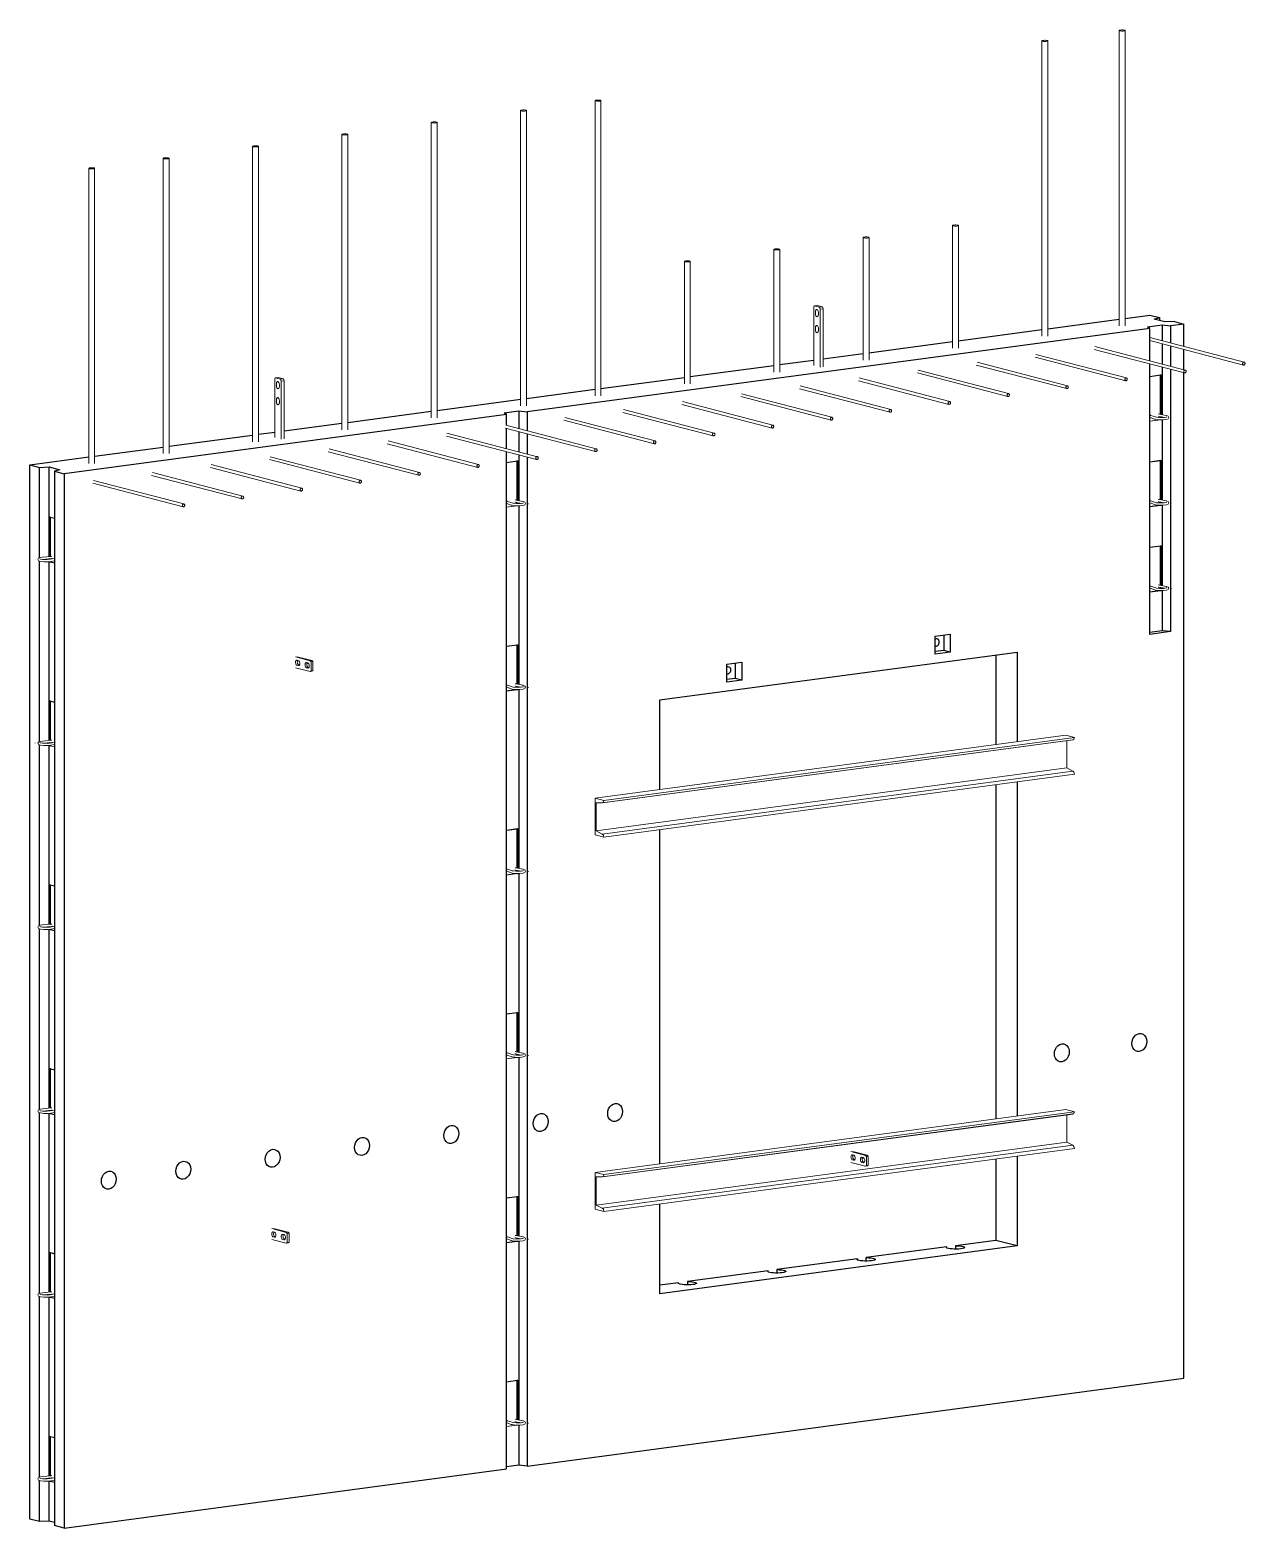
# Model space of a CAD drawing. Header units: millimetres. Extents: x 28381 to 58965, y 1600 to 31954.
# Drawn here: x 32562 to 35878, y 15080 to 19170 of the extents above; entities that cross this region are included whole.
import ezdxf

# ---------------------------------------------------------------- set-up
doc = ezdxf.new("R2010")
doc.units = ezdxf.units.MM
for name, color, linetype, lineweight in [('A-GENM', 13, 'Continuous', 18), ('A-WALL', 113, 'Continuous', 25), ('S-BEAM', 12, 'Continuous', 18), ('S-RBAR', 171, 'Continuous', 18)]:
    doc.layers.add(name, color=color, linetype=linetype, lineweight=lineweight)

# ---------------------------------------------------------------- blocks, each defined once
blk = doc.blocks.new('Rebar Bar - Part 2995452654-431004-3D Ortho')
at = {"layer": 'S-RBAR'}
for p, q in [((39599.8, 19168.3), (39599.8, 18362)), ((39615.8, 18362), (39615.8, 19168.3))]:
    blk.add_line(p, q, dxfattribs=at)
for points in [[(39603.1, 19169.5, 0), (39601.6, 19169.3, 0), (39600.5, 19168.9, 0), (39599.9, 19168.6, 0), (39599.8, 19168.2, 0), (39600.3, 19167.8, 0), (39601.3, 19167.5, 0), (39602.7, 19167.2, 0), (39604.5, 19167, 0), (39606.5, 19166.9, 0), (39608.6, 19166.8, 0), (39610.6, 19166.9, 0), (39612.4, 19167.1, 0)], [(39612.4, 19167.1, 0), (39614, 19167.4, 0), (39615.1, 19167.7, 0), (39615.7, 19168.1, 0), (39615.7, 19168.5, 0), (39615.3, 19168.9, 0), (39614.3, 19169.2, 0), (39612.9, 19169.5, 0), (39611.1, 19169.7, 0), (39609.1, 19169.8, 0), (39607, 19169.8, 0), (39605, 19169.7, 0), (39603.1, 19169.5, 0)]]:
    blk.add_polyline3d(points, dxfattribs=at)
blk = doc.blocks.new('Rebar Bar - Part 3977270317-431004-3D Ortho')
at = {"layer": 'S-RBAR'}
for p, q in [((36990.6, 18819.3), (36990.6, 18013)), ((37006.6, 18013), (37006.6, 18819.3))]:
    blk.add_line(p, q, dxfattribs=at)
for points in [[(36993.9, 18820.5, 0), (36992.4, 18820.3, 0), (36991.3, 18819.9, 0), (36990.7, 18819.6, 0), (36990.6, 18819.2, 0), (36991.1, 18818.8, 0), (36992.1, 18818.5, 0), (36993.5, 18818.2, 0), (36995.3, 18818, 0), (36997.3, 18817.9, 0), (36999.4, 18817.8, 0), (37001.4, 18817.9, 0), (37003.3, 18818.1, 0)], [(37003.3, 18818.1, 0), (37004.8, 18818.4, 0), (37005.9, 18818.7, 0), (37006.5, 18819.1, 0), (37006.6, 18819.5, 0), (37006.1, 18819.9, 0), (37005.1, 18820.2, 0), (37003.7, 18820.5, 0), (37001.9, 18820.7, 0), (36999.9, 18820.8, 0), (36997.8, 18820.8, 0), (36995.8, 18820.7, 0), (36993.9, 18820.5, 0)]]:
    blk.add_polyline3d(points, dxfattribs=at)
blk = doc.blocks.new('Rebar Bar - Part 3767426986-431004-3D Ortho')
at = {"layer": 'S-RBAR'}
for p, q in [((39940.7, 18262.8), (39682.8, 18329.9)), ((39682.8, 18321.7), (39938.7, 18255))]:
    blk.add_line(p, q, dxfattribs=at)
for points in [[(39942.9, 18259.4, 0), (39942.8, 18260.4, 0), (39942.5, 18261.3, 0), (39942, 18262, 0), (39941.3, 18262.5, 0), (39940.5, 18262.8, 0), (39939.7, 18262.8, 0), (39938.8, 18262.6, 0), (39938.1, 18262.1, 0), (39937.4, 18261.4, 0), (39936.9, 18260.5, 0), (39936.5, 18259.5, 0), (39936.4, 18258.5, 0)], [(39936.4, 18258.5, 0), (39936.5, 18257.5, 0), (39936.9, 18256.6, 0), (39937.4, 18255.8, 0), (39938.1, 18255.3, 0), (39938.8, 18255, 0), (39939.7, 18255, 0), (39940.5, 18255.2, 0), (39941.3, 18255.7, 0), (39942, 18256.4, 0), (39942.5, 18257.3, 0), (39942.8, 18258.3, 0), (39942.9, 18259.4, 0)]]:
    blk.add_polyline3d(points, dxfattribs=at)
blk = doc.blocks.new('Rebar Bar - Part 3767426986-V1-3D Ortho')
at = {"layer": 'S-RBAR'}
for p, q in [((39531, 18297.8), (39777.9, 18233.5)), ((39779.9, 18241.3), (39533.1, 18305.6))]:
    blk.add_line(p, q, dxfattribs=at)
for points in [[(39782.2, 18237.8, 0), (39782.1, 18238.9, 0), (39781.7, 18239.8, 0), (39781.2, 18240.5, 0), (39780.5, 18241, 0), (39779.8, 18241.3, 0), (39778.9, 18241.3, 0), (39778.1, 18241.1, 0), (39777.3, 18240.6, 0), (39776.6, 18239.9, 0), (39776.1, 18239, 0), (39775.8, 18238, 0), (39775.7, 18237, 0)], [(39775.7, 18237, 0), (39775.8, 18236, 0), (39776.1, 18235.1, 0), (39776.6, 18234.3, 0), (39777.3, 18233.8, 0), (39778.1, 18233.5, 0), (39778.9, 18233.5, 0), (39779.8, 18233.7, 0), (39780.5, 18234.2, 0), (39781.2, 18234.9, 0), (39781.7, 18235.8, 0), (39782.1, 18236.8, 0), (39782.2, 18237.8, 0)]]:
    blk.add_polyline3d(points, dxfattribs=at)
blk = doc.blocks.new('Rebar Bar - Part 3767426986-V2-3D Ortho')
at = {"layer": 'S-RBAR'}
for p, q in [((37763.2, 18061.2), (38009.6, 17997)), ((38011.6, 18004.7), (37764.7, 18069))]:
    blk.add_line(p, q, dxfattribs=at)
for points in [[(38013.8, 18001.3, 0), (38013.7, 18002.3, 0), (38013.4, 18003.2, 0), (38012.9, 18004, 0), (38012.2, 18004.5, 0), (38011.4, 18004.8, 0), (38010.6, 18004.8, 0), (38009.7, 18004.6, 0), (38008.9, 18004.1, 0), (38008.3, 18003.3, 0), (38007.8, 18002.5, 0), (38007.4, 18001.5, 0), (38007.3, 18000.4, 0)], [(38007.3, 18000.4, 0), (38007.4, 17999.4, 0), (38007.8, 17998.5, 0), (38008.3, 17997.8, 0), (38008.9, 17997.3, 0), (38009.7, 17997, 0), (38010.6, 17996.9, 0), (38011.4, 17997.2, 0), (38012.2, 17997.7, 0), (38012.9, 17998.4, 0), (38013.4, 17999.3, 0), (38013.7, 18000.3, 0), (38013.8, 18001.3, 0)]]:
    blk.add_polyline3d(points, dxfattribs=at)
blk = doc.blocks.new('Rebar Bar - Part 1062869401-431004-3D Ortho')
at = {"layer": 'S-RBAR'}
for p, q in [((38413.1, 18538), (38413.1, 18203.2)), ((38429.1, 18203.2), (38429.1, 18538))]:
    blk.add_line(p, q, dxfattribs=at)
for points in [[(38416.4, 18539.2, 0), (38414.9, 18539, 0), (38413.8, 18538.6, 0), (38413.2, 18538.3, 0), (38413.1, 18537.9, 0), (38413.6, 18537.5, 0), (38414.6, 18537.2, 0), (38416, 18536.9, 0), (38417.8, 18536.7, 0), (38419.8, 18536.6, 0), (38421.8, 18536.5, 0), (38423.9, 18536.6, 0), (38425.7, 18536.8, 0)], [(38425.7, 18536.8, 0), (38427.2, 18537.1, 0), (38428.3, 18537.4, 0), (38428.9, 18537.8, 0), (38429, 18538.2, 0), (38428.5, 18538.6, 0), (38427.6, 18538.9, 0), (38426.1, 18539.2, 0), (38424.4, 18539.4, 0), (38422.4, 18539.5, 0), (38420.3, 18539.5, 0), (38418.2, 18539.4, 0), (38416.4, 18539.2, 0)]]:
    blk.add_polyline3d(points, dxfattribs=at)
blk = doc.blocks.new('loopbox down bent - Wire Loop-602462-3D Ortho')
at = {"layer": 'A-GENM'}
for p, q in [((36681.4, 15831.9), (36681.4, 15724.1)), ((36681.6, 15831.7), (36682.5, 15831.5)), ((36683.2, 15831.6), (36682, 15831.9)), ((36682, 15831.9), (36693.9, 15828.8)), ((36682.5, 15831.5), (36683.2, 15831.6)), ((36682.5, 15724.2), (36682.5, 15831.5)), ((36683.2, 15724.2), (36683.2, 15831.6)), ((36693.9, 15827.8), (36683.2, 15830.6)), ((36640.7, 15716.8), (36641.4, 15716.9)), ((36661.2, 15716), (36661.9, 15716.1)), ((36685, 15724.5), (36661.3, 15722.2)), ((36661.9, 15716.1), (36685.6, 15718.4)), ((36681.4, 15718.1), (36681.4, 15716.1)), ((36681.4, 15710.4), (36681.4, 15709.1)), ((36682.5, 15708.7), (36681.6, 15708.9)), ((36693.9, 15718.7), (36682.4, 15716.6)), ((36682.5, 15716.5), (36682.5, 15718.2)), ((36682.5, 15708.7), (36682.5, 15710.5)), ((36683.2, 15708.8), (36682.5, 15708.7)), ((36683.2, 15716.7), (36683.2, 15718.2)), ((36683.2, 15708.8), (36683.2, 15710.6)), ((36683.2, 15709.6), (36693.9, 15706.8)), ((36693.9, 15706), (36683.2, 15708.8)), ((36683.4, 15710.6), (36693.9, 15712.5)), ((36686.5, 15724.6), (36685, 15724.5)), ((36685.6, 15718.4), (36687.2, 15718.6))]:
    blk.add_line(p, q, dxfattribs=at)
for points in [[(36681.7, 15832, 0), (36681.5, 15832, 0), (36681.4, 15831.9, 0)], [(36681.4, 15831.9, 0), (36681.4, 15831.8, 0), (36681.5, 15831.8, 0), (36681.6, 15831.7, 0)], [(36648.5, 15716.1, 0), (36650.6, 15719.6, 0), (36655.4, 15721.3, 0), (36661.3, 15722.2, 0)], [(36648.5, 15716.1, 0), (36650.6, 15712.6, 0), (36655.4, 15710.9, 0), (36664.5, 15709.8, 0), (36676.7, 15709.8, 0), (36683.4, 15710.6, 0)], [(36653.9, 15717.7, 0), (36655.9, 15717, 0), (36662.9, 15716, 0), (36674.1, 15715.8, 0), (36682.2, 15716.6, 0), (36682.4, 15716.6, 0)], [(36681.6, 15708.9, 0), (36681.5, 15709, 0), (36681.4, 15709, 0), (36681.4, 15709.1, 0)]]:
    blk.add_polyline3d(points, dxfattribs=at)
blk = doc.blocks.new('loopbox down bent - Wire Loop-V3-3D Ortho')
at = {"layer": 'A-GENM'}
for p, q in [((36681.4, 15329.8), (36681.4, 15222)), ((36681.6, 15329.7), (36682.5, 15329.5)), ((36683.2, 15329.6), (36682, 15329.9)), ((36682, 15329.9), (36693.9, 15326.8)), ((36682.5, 15329.5), (36683.2, 15329.6)), ((36682.5, 15222.2), (36682.5, 15329.5)), ((36683.2, 15222.2), (36683.2, 15329.6)), ((36693.9, 15325.8), (36683.2, 15328.6)), ((36685, 15222.5), (36661.3, 15220.2)), ((36661.9, 15214.1), (36685.6, 15216.4)), ((36681.4, 15216), (36681.4, 15214.2)), ((36693.9, 15216.7), (36682.4, 15214.6)), ((36682.5, 15214.5), (36682.5, 15216.1)), ((36683.2, 15214.6), (36683.2, 15216.2)), ((36686.5, 15222.6), (36685, 15222.5)), ((36685.6, 15216.4), (36687.2, 15216.6)), ((36640.7, 15214.8), (36641.4, 15214.9)), ((36661.2, 15214), (36661.9, 15214.1)), ((36681.4, 15208.4), (36681.4, 15207)), ((36682.5, 15206.7), (36681.6, 15206.9)), ((36682.5, 15206.7), (36682.5, 15208.5)), ((36683.2, 15206.8), (36682.5, 15206.7)), ((36683.2, 15206.8), (36683.2, 15208.6)), ((36683.2, 15207.5), (36693.9, 15204.8)), ((36693.9, 15204), (36683.2, 15206.8)), ((36683.4, 15208.6), (36693.9, 15210.5))]:
    blk.add_line(p, q, dxfattribs=at)
for points in [[(36681.7, 15330, 0), (36681.5, 15329.9, 0), (36681.4, 15329.9, 0)], [(36681.4, 15329.8, 0), (36681.4, 15329.8, 0), (36681.5, 15329.8, 0), (36681.6, 15329.7, 0)], [(36648.5, 15214.1, 0), (36650.6, 15217.6, 0), (36655.4, 15219.3, 0), (36661.3, 15220.2, 0)], [(36653.9, 15215.7, 0), (36655.9, 15215, 0), (36662.9, 15213.9, 0), (36674.1, 15213.8, 0), (36682.2, 15214.6, 0), (36682.4, 15214.6, 0)], [(36648.5, 15214.1, 0), (36650.6, 15210.6, 0), (36655.4, 15208.9, 0), (36664.5, 15207.7, 0), (36676.7, 15207.8, 0), (36683.4, 15208.6, 0)], [(36681.6, 15206.9, 0), (36681.5, 15207, 0), (36681.4, 15207, 0), (36681.4, 15207, 0)]]:
    blk.add_polyline3d(points, dxfattribs=at)
blk = doc.blocks.new('loopbox down bent - Wire Loop-600440-3D Ortho')
at = {"layer": 'A-GENM'}
for p, q in [((37927.1, 15981.2), (37957.4, 15985.2)), ((37956.3, 15984.1), (37927.1, 15980.2)), ((37957.4, 15985.2), (37955.8, 15985)), ((37955.8, 15985), (37956.3, 15984.9)), ((37955.8, 15985), (37955.8, 15877.4)), ((37956.3, 15984.9), (37957.6, 15985)), ((37956.3, 15984.9), (37956.3, 15877.3)), ((37958.1, 15877), (37958.1, 15985.2)), ((37930.3, 15874.8), (37928.3, 15875.5)), ((37942.6, 15870.3), (37930.4, 15874.7)), ((37950.1, 15872.5), (37952.3, 15872)), ((37953.4, 15878), (37951.4, 15878.4)), ((37952.3, 15872), (37967.5, 15869.1)), ((37971.9, 15874.4), (37953.4, 15878)), ((37955.8, 15871.5), (37955.8, 15868.5)), ((37956.3, 15871.4), (37956.3, 15868.5)), ((37958.1, 15868.5), (37958.1, 15871.1)), ((37927.1, 15869.4), (37928.4, 15869)), ((37927.1, 15859.1), (37953.7, 15862.7)), ((37956.3, 15862.3), (37927.1, 15858.4)), ((37928.3, 15869), (37940.5, 15864.6)), ((37956.3, 15862.1), (37955.8, 15862.2)), ((37956.3, 15862.7), (37956.3, 15862.1)), ((37957.6, 15862.2), (37956.3, 15862.1)), ((37987, 15868), (37986.6, 15868.1))]:
    blk.add_line(p, q, dxfattribs=at)
for points in [[(37957.6, 15985, 0), (37957.8, 15985.1, 0), (37958, 15985.1, 0), (37958.1, 15985.2, 0), (37958.1, 15985.3, 0), (37958, 15985.3, 0)], [(37928, 15874.3, 0), (37928.7, 15874.7, 0), (37929.4, 15874.9, 0), (37930, 15874.8, 0)], [(37974.2, 15870.6, 0), (37972.1, 15869.9, 0), (37965.2, 15868.9, 0), (37954, 15868.7, 0), (37945.8, 15869.5, 0), (37942.6, 15870.3, 0)], [(37979.6, 15869, 0), (37977.5, 15872.5, 0), (37972.7, 15874.3, 0), (37971.9, 15874.4, 0)], [(37979.6, 15869, 0), (37977.5, 15865.5, 0), (37972.7, 15863.8, 0), (37963.6, 15862.7, 0), (37951.4, 15862.8, 0), (37943.1, 15863.9, 0), (37940.5, 15864.6, 0)], [(37958.1, 15862.4, 0), (37958.1, 15862.4, 0), (37958, 15862.3, 0), (37957.8, 15862.3, 0), (37957.6, 15862.2, 0)]]:
    blk.add_polyline3d(points, dxfattribs=at)
blk = doc.blocks.new('loopbox down bent - Wire Loop-V4-3D Ortho')
at = {"layer": 'A-GENM'}
for p, q in [((37927.1, 16985.2), (37957.4, 16989.3)), ((37956.3, 16988.1), (37927.1, 16984.2)), ((37957.4, 16989.3), (37955.8, 16989)), ((37955.8, 16989), (37956.3, 16988.9)), ((37955.8, 16989), (37955.8, 16881.5)), ((37956.3, 16988.9), (37957.6, 16989.1)), ((37956.3, 16988.9), (37956.3, 16881.4)), ((37957.4, 16989.3), (37957.4, 16989.1)), ((37957.4, 16989.3), (37957.4, 16989.1)), ((37958.1, 16881), (37958.1, 16989.3)), ((37927.1, 16873.5), (37928.4, 16873)), ((37927.1, 16863.2), (37953.7, 16866.7)), ((37956.3, 16866.3), (37927.1, 16862.4)), ((37930.3, 16878.8), (37928.3, 16879.5)), ((37928.3, 16873.1), (37940.5, 16868.6)), ((37942.6, 16874.4), (37930.4, 16878.8)), ((37950.1, 16876.5), (37952.3, 16876.1)), ((37953.4, 16882.1), (37951.4, 16882.4)), ((37952.3, 16876.1), (37967.5, 16873.1)), ((37971.9, 16878.5), (37953.4, 16882.1)), ((37955.8, 16875.6), (37955.8, 16872.5)), ((37956.3, 16866.1), (37955.8, 16866.2)), ((37956.3, 16875.5), (37956.3, 16872.5)), ((37956.3, 16866.7), (37956.3, 16866.1)), ((37957.6, 16866.3), (37956.3, 16866.1)), ((37958.1, 16872.6), (37958.1, 16875.2)), ((37987, 16872), (37986.6, 16872.1))]:
    blk.add_line(p, q, dxfattribs=at)
for points in [[(37957.6, 16989.1, 0), (37957.8, 16989.1, 0), (37958, 16989.2, 0), (37958.1, 16989.2, 0), (37958.1, 16989.3, 0), (37958, 16989.3, 0)], [(37928, 16878.4, 0), (37928.7, 16878.7, 0), (37929.4, 16878.9, 0), (37930, 16878.9, 0)], [(37979.6, 16873.1, 0), (37977.5, 16869.6, 0), (37972.7, 16867.9, 0), (37963.6, 16866.7, 0), (37951.4, 16866.8, 0), (37943.1, 16867.9, 0), (37940.5, 16868.6, 0)], [(37974.2, 16874.7, 0), (37972.1, 16874, 0), (37965.2, 16873, 0), (37954, 16872.8, 0), (37945.8, 16873.6, 0), (37942.6, 16874.4, 0)], [(37958.1, 16866.5, 0), (37958.1, 16866.4, 0), (37958, 16866.4, 0), (37957.8, 16866.3, 0), (37957.6, 16866.3, 0)], [(37979.6, 16873.1, 0), (37977.5, 16876.6, 0), (37972.7, 16878.3, 0), (37971.9, 16878.5, 0)]]:
    blk.add_polyline3d(points, dxfattribs=at)
blk = doc.blocks.new('RR spread anchor face based - RR-SA-1_4-160-614768-3D Ortho')
at = {"layer": 'A-GENM'}
for p, q in [((37391.3, 17447.7), (37351.6, 17458)), ((37351.6, 17428.6), (37391.3, 17418.3)), ((37355.7, 17449.1), (37359.2, 17448.2)), ((37359.2, 17434.5), (37355.7, 17435.4)), ((37356.5, 17458.7), (37396.1, 17448.4)), ((37360.6, 17436), (37362, 17435.6)), ((37381.6, 17442.4), (37385.1, 17441.5)), ((37385.1, 17427.7), (37381.6, 17428.6)), ((37386.5, 17429.3), (37388.1, 17428.9)), ((37391.3, 17447.7), (37396.1, 17448.4)), ((37394.2, 17444.5), (37391.3, 17447.7)), ((37394.2, 17444.5), (37399, 17445.2)), ((37394.2, 17420), (37394.2, 17444.5)), ((37396.1, 17448.4), (37399, 17445.2)), ((37399, 17445.2), (37399, 17420.6)), ((37391.3, 17418.3), (37394.2, 17420)), ((37396.1, 17418.9), (37391.3, 17418.3)), ((37394.2, 17420), (37399, 17420.6)), ((37399, 17420.6), (37396.1, 17418.9))]:
    blk.add_line(p, q, dxfattribs=at)
for points in [[(37355.7, 17435.4, 0), (37354.7, 17435.9, 0), (37353.7, 17436.8, 0), (37352.8, 17438.1, 0), (37352.2, 17439.7, 0), (37351.8, 17441.5, 0), (37351.6, 17443.3, 0), (37351.8, 17445.1, 0), (37352.2, 17446.6, 0), (37352.8, 17447.9, 0), (37353.7, 17448.7, 0), (37354.7, 17449.2, 0), (37355.7, 17449.1, 0)], [(37357.7, 17448.5, 0), (37357.1, 17447.3, 0), (37356.7, 17445.7, 0), (37356.5, 17444, 0), (37356.7, 17442.1, 0), (37357.1, 17440.4, 0), (37357.7, 17438.8, 0), (37358.6, 17437.5, 0), (37359.5, 17436.5, 0), (37360.6, 17436, 0)], [(37359.2, 17448.2, 0), (37360.3, 17447.7, 0), (37361.3, 17446.8, 0), (37362.1, 17445.4, 0), (37362.7, 17443.9, 0), (37363.2, 17442.1, 0), (37363.3, 17440.3, 0), (37363.2, 17438.5, 0), (37362.7, 17437, 0), (37362.1, 17435.7, 0), (37361.3, 17434.8, 0), (37360.3, 17434.4, 0), (37359.2, 17434.5, 0)], [(37381.6, 17428.6, 0), (37380.6, 17429.1, 0), (37379.6, 17430.1, 0), (37378.8, 17431.4, 0), (37378.1, 17433, 0), (37377.7, 17434.7, 0), (37377.6, 17436.6, 0), (37377.7, 17438.3, 0), (37378.1, 17439.9, 0), (37378.8, 17441.1, 0), (37379.6, 17442, 0), (37380.6, 17442.4, 0), (37381.6, 17442.4, 0)], [(37383.6, 17441.8, 0), (37383, 17440.5, 0), (37382.6, 17439, 0), (37382.4, 17437.2, 0), (37382.6, 17435.4, 0), (37383, 17433.6, 0), (37383.6, 17432, 0), (37384.5, 17430.7, 0), (37385.5, 17429.8, 0), (37386.5, 17429.3, 0)], [(37385.1, 17441.5, 0), (37386.2, 17441, 0), (37387.2, 17440, 0), (37388, 17438.7, 0), (37388.7, 17437.1, 0), (37389.1, 17435.3, 0), (37389.2, 17433.5, 0), (37389.1, 17431.8, 0), (37388.7, 17430.2, 0), (37388, 17429, 0), (37387.2, 17428.1, 0), (37386.2, 17427.7, 0), (37385.1, 17427.7, 0)]]:
    blk.add_polyline3d(points, dxfattribs=at)
blk = doc.blocks.new('RR spread anchor face based - RR-SA-2_5-250-614728-3D Ortho')
at = {"layer": 'A-GENM'}
for p, q in [((37296.1, 18220), (37294.7, 18215.4)), ((37294.7, 18215.4), (37294.7, 18056.8)), ((37296.1, 18220), (37304.3, 18221.1)), ((37310.7, 18216.2), (37296.1, 18220)), ((37299.3, 18198), (37299.3, 18203.9)), ((37304.3, 18221.1), (37318.8, 18217.3)), ((37307.5, 18201.8), (37307.5, 18195.9)), ((37310.7, 18216.2), (37318.8, 18217.3)), ((37312.2, 18210.9), (37310.7, 18216.2)), ((37320.3, 18212), (37312.2, 18210.9)), ((37312.2, 18052.2), (37312.2, 18210.9)), ((37318.8, 18217.3), (37320.3, 18212)), ((37320.3, 18212), (37320.3, 18053.3)), ((37299.3, 18154.3), (37299.3, 18160.2)), ((37307.5, 18158.1), (37307.5, 18152.2))]:
    blk.add_line(p, q, dxfattribs=at)
for points in [[(37299.3, 18203.9, 0), (37299.5, 18205.7, 0), (37299.9, 18207.2, 0), (37300.5, 18208.5, 0), (37301.4, 18209.3, 0), (37302.4, 18209.8, 0), (37303.4, 18209.7, 0), (37304.5, 18209.2, 0), (37305.5, 18208.3, 0), (37306.3, 18207, 0), (37306.9, 18205.4, 0), (37307.4, 18203.6, 0), (37307.5, 18201.8, 0)], [(37303.4, 18190.1, 0), (37302.4, 18190.6, 0), (37301.4, 18191.5, 0), (37300.5, 18192.8, 0), (37299.9, 18194.4, 0), (37299.5, 18196.2, 0), (37299.3, 18198, 0)], [(37299.3, 18160.2, 0), (37299.5, 18161.9, 0), (37299.9, 18163.5, 0), (37300.5, 18164.7, 0), (37301.4, 18165.6, 0), (37302.4, 18166.1, 0), (37303.4, 18166, 0), (37304.5, 18165.5, 0), (37305.5, 18164.6, 0), (37306.3, 18163.2, 0), (37306.9, 18161.7, 0), (37307.4, 18159.9, 0), (37307.5, 18158.1, 0)], [(37307.5, 18195.9, 0), (37307.4, 18194.2, 0), (37306.9, 18192.6, 0), (37306.3, 18191.3, 0), (37305.5, 18190.5, 0), (37304.5, 18190, 0)], [(37303.4, 18146.4, 0), (37302.4, 18146.9, 0), (37301.4, 18147.8, 0), (37300.5, 18149.1, 0), (37299.9, 18150.7, 0), (37299.5, 18152.5, 0), (37299.3, 18154.3, 0)], [(37307.5, 18152.2, 0), (37307.4, 18150.4, 0), (37306.9, 18148.9, 0), (37306.3, 18147.6, 0), (37305.5, 18146.8, 0), (37304.5, 18146.3, 0)]]:
    blk.add_polyline3d(points, dxfattribs=at)
blk = doc.blocks.new('M_Linear Stiffener-Channel - C100X8-5349016-3D Ortho')
at = {"layer": 'S-BEAM'}
for p, q in [((38169.7, 16050.6), (39453.9, 16222.4)), ((38188.7, 16038.3), (39473, 16210.1)), ((38189.7, 16038.2), (39474, 16210)), ((38193.1, 16044.5), (39477.3, 16216.3)), ((39453.9, 16222.4), (39477.3, 16216.3)), ((39456.7, 16207.9), (39456.7, 16133.2)), ((38172.4, 15961.4), (39456.7, 16133.2)), ((38188.7, 15952.8), (39473, 16124.6)), ((38193.1, 15944.3), (39477.3, 16116.1)), ((39456.7, 16133.2), (39473, 16124.6)), ((38193.1, 16044.5), (38169.7, 16050.6)), ((38169.7, 16050.6), (38169.7, 15950.4)), ((38172.4, 16038.2), (38188.7, 16038.3)), ((38172.4, 15961.4), (38172.4, 16038.2)), ((38188.7, 15952.8), (38172.4, 15961.4)), ((38169.7, 15950.4), (38193.1, 15944.3))]:
    blk.add_line(p, q, dxfattribs=at)
for points in [[(39477.3, 16216.3, 0), (39476.1, 16211.4, 0), (39473, 16210.1, 0)], [(39473, 16124.6, 0), (39476.1, 16121.6, 0), (39477.3, 16116.1, 0)], [(38188.7, 16038.3, 0), (38191.8, 16039.6, 0), (38193.1, 16044.5, 0)], [(38193.1, 15944.3, 0), (38191.8, 15949.8, 0), (38188.7, 15952.8, 0)]]:
    blk.add_polyline3d(points, dxfattribs=at)

msp = doc.modelspace()

# ---------------------------------------------------------------- linework, layer by layer
at = {"layer": 'A-WALL'}
for p, q in [((35339.7, 18353.9), (35535.1, 18380)), ((35551, 18382.2), (35618.4, 18391.2)), ((35618.4, 18391.2), (35644.6, 18384.4)), ((35630.1, 18380.1), (35644.6, 18384.4)), ((35659.3, 18372.5), (35630.1, 18380.1)), ((35644.6, 18384.4), (35644.6, 18376.3)), ((35685.4, 18373.7), (35659.3, 18372.5)), ((35711.6, 18366.9), (35675, 18362)), ((35685.4, 18373.7), (35711.6, 18366.9)), ((35711.6, 18305.4), (35711.6, 18366.9)), ((35618.1, 18354.4), (33919.3, 18127.2)), ((35095.8, 18321.3), (35323.8, 18351.8)), ((35611.7, 18359.3), (35652.4, 18364.7)), ((35618.1, 18354.4), (35611.7, 18359.3)), ((35618.1, 18266.6), (35618.1, 18354.4)), ((35652.4, 18364.7), (35675, 18362)), ((35652.4, 18364.7), (35652.4, 18321)), ((35675, 18362), (35675, 18315.1)), ((34726.8, 18271.9), (34836.1, 18286.5)), ((34852, 18288.7), (35080, 18319.2)), ((35652.4, 18312.8), (35652.4, 18257.7)), ((35675, 18306.9), (35675, 18251.7)), ((35711.6, 18242.2), (35711.6, 18297.4)), ((34364.3, 18223.4), (34592.3, 18253.9)), ((34608.1, 18256), (34701.2, 18268.5)), ((35618.1, 17519.3), (35618.1, 18258.4)), ((35652.4, 18249.6), (35652.4, 18119.3)), ((35675, 18243.6), (35675, 17527)), ((34120.4, 18190.8), (34348.4, 18221.3)), ((35711.6, 15488.4), (35711.6, 18234.1)), ((33673.4, 18131), (33901.4, 18161.5)), ((33917.2, 18163.6), (34104.6, 18188.7)), ((33429.5, 18098.4), (33657.5, 18128.9)), ((33856, 18124.4), (33896.6, 18129.9)), ((33862.4, 18119.6), (33856, 18124.4)), ((33896.6, 18129.9), (33919.3, 18127.2)), ((33896.6, 18129.9), (33896.6, 18081.2)), ((33919.3, 18127.2), (33919.3, 18075.2)), ((33862.4, 18119.6), (32655.4, 17958.1)), ((33255.6, 18075.1), (33413.7, 18096.3)), ((33862.4, 18089.9), (33862.4, 18119.6)), ((33862.4, 18026.7), (33862.4, 18081.9)), ((35652.4, 18113.3), (35652.4, 18111.6)), ((35652.4, 18105.6), (35652.4, 17886)), ((32941.8, 18033.2), (33169.8, 18063.7)), ((33185.7, 18065.8), (33230, 18071.7)), ((33896.6, 18073), (33896.6, 18017.8)), ((33919.3, 18067.1), (33919.3, 18012)), ((32562.2, 17982.4), (32722.8, 18003.9)), ((32738.6, 18006), (32926, 18031)), ((33862.4, 15241.1), (33862.4, 18018.7)), ((33896.6, 18009.7), (33896.6, 17884.4)), ((33919.3, 18003.8), (33919.3, 15248.7)), ((32562.2, 15103.9), (32562.2, 17982.4)), ((32562.2, 17982.4), (32588.4, 17975.6)), ((32588.4, 17975.6), (32614.5, 17976.8)), ((32588.4, 17728.6), (32588.4, 17975.6)), ((32614.5, 17976.8), (32643.7, 17969.2)), ((32614.5, 17731.9), (32614.5, 17976.8)), ((32643.7, 17969.2), (32629.2, 17964.9)), ((32629.2, 17964.9), (32655.4, 17958.1)), ((32629.2, 17964.9), (32629.2, 15086.4)), ((32655.4, 17958.1), (32655.4, 15079.6)), ((33896.6, 17878.5), (33896.6, 17876.7)), ((35652.4, 17880), (35652.4, 17878.2)), ((33896.6, 17870.8), (33896.6, 17382.4)), ((35652.4, 17872.3), (35652.4, 17652.6)), ((32588.4, 17226.6), (32588.4, 17719.9)), ((32614.5, 17724), (32614.5, 17726.1)), ((32614.5, 17229.9), (32614.5, 17718.3)), ((35652.4, 17646.7), (35652.4, 17644.9)), ((35652.4, 17638.9), (35652.4, 17529.7)), ((35032.9, 17514.7), (35073.6, 17520.2)), ((35032.9, 17465.6), (35032.9, 17514.7)), ((35056.1, 17517.8), (35056.1, 17475.6)), ((35073.6, 17520.2), (35073.6, 17471.1)), ((35652.4, 17529.7), (35618.1, 17525.1)), ((35675, 17527), (35618.1, 17519.3)), ((35675, 17527), (35652.4, 17529.7)), ((34281, 17340.5), (35256.4, 17471)), ((35056.1, 17475.6), (35032.9, 17472.5)), ((35073.6, 17471.1), (35032.9, 17465.6)), ((35073.6, 17471.1), (35056.1, 17475.6)), ((35256.4, 17471), (35256.4, 17226.3)), ((34463.9, 17438.6), (34504.6, 17444.1)), ((34463.9, 17389.5), (34463.9, 17438.6)), ((34487.1, 17441.7), (34487.1, 17399.5)), ((34504.6, 17444.1), (34504.6, 17395)), ((35198.2, 17463.2), (35198.2, 17218.5)), ((34487.1, 17399.5), (34463.9, 17396.4)), ((34504.6, 17395), (34463.9, 17389.5)), ((34504.6, 17395), (34487.1, 17399.5)), ((33896.6, 17376.4), (33896.6, 17374.7)), ((33896.6, 17368.7), (33896.6, 16880.4)), ((34281, 17095.9), (34281, 17340.5)), ((32614.5, 17222), (32614.5, 17224.1)), ((32588.4, 16724.6), (32588.4, 17217.9)), ((32614.5, 16727.9), (32614.5, 17216.3)), ((35198.2, 17109.1), (35198.2, 16196.8)), ((35256.4, 17116.9), (35256.4, 16204.6)), ((34281, 16074.1), (34281, 16986.4)), ((33896.6, 16874.4), (33896.6, 16872.7)), ((33896.6, 16866.7), (33896.6, 16378.4)), ((32588.4, 16222.6), (32588.4, 16715.8)), ((32614.5, 16720), (32614.5, 16722.1)), ((32614.5, 16225.9), (32614.5, 16714.3)), ((33896.6, 16372.4), (33896.6, 16370.6)), ((33896.6, 16364.7), (33896.6, 15876.4)), ((32588.4, 15720.5), (32588.4, 16213.8)), ((32614.5, 16217.9), (32614.5, 16220.1)), ((32614.5, 15723.9), (32614.5, 16212.2)), ((35198.2, 16087.4), (35198.2, 15865.1)), ((35256.4, 16095.2), (35256.4, 15850)), ((32968.7, 16033.7), (32968.6, 16033.7)), ((34281, 15719.5), (34281, 15964.7)), ((33896.6, 15870.4), (33896.6, 15868.6)), ((33896.6, 15862.7), (33896.6, 15374.3)), ((35256.4, 15850), (34281, 15719.5)), ((35064.1, 15847.2), (34844.6, 15817.8)), ((35064.1, 15844.5), (35064.1, 15847.2)), ((35198.2, 15865.1), (35088.5, 15850.5)), ((35088.5, 15850.5), (35088.5, 15841.2)), ((35256.4, 15850), (35198.2, 15865.1)), ((34820.2, 15814.6), (34600.8, 15785.2)), ((34820.2, 15814.6), (34820.2, 15811.9)), ((34844.6, 15808.5), (34844.6, 15817.8)), ((34332.5, 15749.3), (34281, 15742.5)), ((34332.5, 15746.6), (34332.5, 15749.3)), ((34576.4, 15782), (34356.9, 15752.6)), ((34356.9, 15752.6), (34356.9, 15743.3)), ((34576.4, 15779.3), (34576.4, 15782)), ((34600.8, 15785.2), (34600.8, 15775.9)), ((32588.4, 15218.5), (32588.4, 15711.8)), ((32614.5, 15715.9), (32614.5, 15718.1)), ((32614.5, 15221.8), (32614.5, 15710.2)), ((33919.3, 15248.7), (35711.6, 15488.4)), ((33896.6, 15368.4), (33896.6, 15366.6)), ((33896.6, 15360.7), (33896.6, 15251.4)), ((32614.5, 15214.2), (32614.5, 15216)), ((32655.4, 15079.6), (33862.4, 15241.1)), ((33896.6, 15251.4), (33862.4, 15246.8)), ((33919.3, 15248.7), (33896.6, 15251.4)), ((32588.4, 15097), (32588.4, 15209.8)), ((32614.5, 15098.2), (32614.5, 15208.2)), ((32588.4, 15097), (32562.2, 15103.9)), ((32614.5, 15098.2), (32588.4, 15097)), ((32629.2, 15094.4), (32614.5, 15098.2)), ((32655.4, 15079.6), (32629.2, 15086.4))]:
    msp.add_line(p, q, dxfattribs=at)
for points in [[(35037.9, 17507.2, 0), (35035.8, 17507.3, 0), (35033.7, 17506.7, 0), (35032.9, 17506.3, 0)], [(35043.9, 17498.5, 0), (35043.6, 17501, 0), (35042.8, 17503.3, 0), (35041.5, 17505.2, 0), (35039.8, 17506.5, 0), (35038.3, 17507.1, 0)], [(35033.2, 17487.8, 0), (35033.7, 17487.7, 0), (35035.8, 17487.6, 0), (35037.9, 17488.2, 0), (35039.8, 17489.5, 0), (35041.5, 17491.3, 0), (35042.8, 17493.5, 0), (35043.6, 17496, 0), (35043.9, 17498.5, 0)], [(34468.9, 17431.1, 0), (34466.8, 17431.2, 0), (34464.7, 17430.6, 0), (34463.9, 17430.2, 0)], [(34474.9, 17422.4, 0), (34474.6, 17424.9, 0), (34473.8, 17427.2, 0), (34472.5, 17429.1, 0), (34470.8, 17430.4, 0), (34469.3, 17431, 0)], [(34464.3, 17411.7, 0), (34464.7, 17411.6, 0), (34466.8, 17411.5, 0), (34468.9, 17412.1, 0), (34470.8, 17413.4, 0), (34472.5, 17415.2, 0), (34473.8, 17417.4, 0), (34474.6, 17419.9, 0), (34474.9, 17422.4, 0)], [(35589.7, 16380.8, 0), (35584.4, 16381, 0), (35579.5, 16382.8, 0), (35575.3, 16386.1, 0), (35572.1, 16390.8, 0), (35570.1, 16396.4, 0), (35569.4, 16402.7, 0), (35570.1, 16409.1, 0), (35572.1, 16415.3, 0), (35575.3, 16420.8, 0), (35579.5, 16425.3, 0), (35584.4, 16428.4, 0), (35589.7, 16430, 0)], [(35589.7, 16430, 0), (35595, 16429.8, 0), (35599.9, 16428, 0), (35604.1, 16424.7, 0), (35607.3, 16420, 0), (35609.3, 16414.4, 0), (35610, 16408.1, 0), (35609.3, 16401.7, 0), (35607.3, 16395.5, 0), (35604.1, 16390, 0), (35599.9, 16385.5, 0), (35595, 16382.4, 0), (35589.7, 16380.8, 0)], [(35378.4, 16352.6, 0), (35373.1, 16352.7, 0), (35368.2, 16354.5, 0), (35364, 16357.8, 0), (35360.8, 16362.5, 0), (35358.7, 16368.1, 0), (35358, 16374.4, 0), (35358.7, 16380.9, 0), (35360.8, 16387.1, 0), (35364, 16392.6, 0), (35368.2, 16397, 0), (35373.1, 16400.2, 0), (35378.4, 16401.7, 0)], [(35378.4, 16401.7, 0), (35383.6, 16401.6, 0), (35388.5, 16399.8, 0), (35392.7, 16396.4, 0), (35396, 16391.8, 0), (35398, 16386.1, 0), (35398.7, 16379.8, 0), (35398, 16373.4, 0), (35396, 16367.2, 0), (35392.7, 16361.7, 0), (35388.5, 16357.2, 0), (35383.6, 16354.1, 0), (35378.4, 16352.6, 0)], [(34159.1, 16189.5, 0), (34153.9, 16189.6, 0), (34149, 16191.4, 0), (34144.8, 16194.8, 0), (34141.5, 16199.4, 0), (34139.5, 16205.1, 0), (34138.8, 16211.3, 0), (34139.5, 16217.8, 0), (34141.5, 16224, 0), (34144.8, 16229.5, 0), (34149, 16234, 0), (34153.9, 16237.1, 0), (34159.1, 16238.6, 0)], [(34159.1, 16238.6, 0), (34164.4, 16238.5, 0), (34169.3, 16236.7, 0), (34173.5, 16233.3, 0), (34176.7, 16228.7, 0), (34178.7, 16223, 0), (34179.4, 16216.8, 0), (34178.7, 16210.3, 0), (34176.7, 16204.1, 0), (34173.5, 16198.6, 0), (34169.3, 16194.1, 0), (34164.4, 16191, 0), (34159.1, 16189.5, 0)], [(33955.9, 16162.3, 0), (33950.7, 16162.4, 0), (33945.8, 16164.2, 0), (33941.5, 16167.6, 0), (33938.3, 16172.2, 0), (33936.3, 16177.9, 0), (33935.6, 16184.1, 0), (33936.3, 16190.6, 0), (33938.3, 16196.8, 0), (33941.5, 16202.3, 0), (33945.8, 16206.8, 0), (33950.7, 16209.9, 0), (33955.9, 16211.4, 0)], [(33955.9, 16211.4, 0), (33961.2, 16211.3, 0), (33966.1, 16209.5, 0), (33970.3, 16206.2, 0), (33973.5, 16201.5, 0), (33975.5, 16195.8, 0), (33976.2, 16189.6, 0), (33975.5, 16183.1, 0), (33973.5, 16176.9, 0), (33970.3, 16171.4, 0), (33966.1, 16167, 0), (33961.2, 16163.8, 0), (33955.9, 16162.3, 0)], [(33712.1, 16129.7, 0), (33706.8, 16129.8, 0), (33701.9, 16131.6, 0), (33697.7, 16135, 0), (33694.5, 16139.6, 0), (33692.4, 16145.3, 0), (33691.7, 16151.5, 0), (33692.4, 16158, 0), (33694.5, 16164.2, 0), (33697.7, 16169.7, 0), (33701.9, 16174.2, 0), (33706.8, 16177.3, 0), (33712.1, 16178.8, 0)], [(33712.1, 16178.8, 0), (33717.3, 16178.7, 0), (33722.2, 16176.9, 0), (33726.4, 16173.5, 0), (33729.7, 16168.9, 0), (33731.7, 16163.2, 0), (33732.4, 16157, 0), (33731.7, 16150.5, 0), (33729.7, 16144.3, 0), (33726.4, 16138.8, 0), (33722.2, 16134.3, 0), (33717.3, 16131.2, 0), (33712.1, 16129.7, 0)], [(33468.2, 16097.1, 0), (33463, 16097.2, 0), (33458.1, 16099, 0), (33453.8, 16102.3, 0), (33450.6, 16107, 0), (33448.6, 16112.6, 0), (33447.9, 16118.9, 0), (33448.6, 16125.4, 0), (33450.6, 16131.6, 0), (33453.8, 16137.1, 0), (33458.1, 16141.5, 0), (33463, 16144.6, 0), (33468.2, 16146.2, 0)], [(33468.2, 16146.2, 0), (33473.5, 16146.1, 0), (33478.4, 16144.3, 0), (33482.6, 16140.9, 0), (33485.8, 16136.3, 0), (33487.8, 16130.6, 0), (33488.5, 16124.3, 0), (33487.8, 16117.9, 0), (33485.8, 16111.7, 0), (33482.6, 16106.2, 0), (33478.4, 16101.7, 0), (33473.5, 16098.6, 0), (33468.2, 16097.1, 0)], [(32980.5, 16031.8, 0), (32975.3, 16032, 0), (32970.4, 16033.8, 0), (32966.2, 16037.1, 0), (32962.9, 16041.8, 0), (32960.9, 16047.4, 0), (32960.2, 16053.7, 0), (32960.9, 16060.1, 0), (32962.9, 16066.3, 0), (32966.2, 16071.8, 0), (32970.4, 16076.3, 0), (32975.3, 16079.4, 0), (32980.5, 16081, 0)], [(32980.5, 16081, 0), (32985.8, 16080.8, 0), (32990.7, 16079, 0), (32994.9, 16075.7, 0), (32998.1, 16071, 0), (33000.1, 16065.4, 0), (33000.8, 16059.1, 0), (33000.1, 16052.7, 0), (32998.1, 16046.5, 0), (32994.9, 16040.9, 0), (32990.7, 16036.5, 0), (32985.8, 16033.4, 0), (32980.5, 16031.8, 0)], [(33224.4, 16064.5, 0), (33219.1, 16064.6, 0), (33214.2, 16066.4, 0), (33210, 16069.7, 0), (33206.8, 16074.4, 0), (33204.7, 16080, 0), (33204, 16086.3, 0), (33204.7, 16092.7, 0), (33206.8, 16098.9, 0), (33210, 16104.5, 0), (33214.2, 16108.9, 0), (33219.1, 16112, 0), (33224.4, 16113.6, 0)], [(33224.4, 16113.6, 0), (33229.6, 16113.4, 0), (33234.5, 16111.6, 0), (33238.7, 16108.3, 0), (33242, 16103.6, 0), (33244, 16098, 0), (33244.7, 16091.7, 0), (33244, 16085.3, 0), (33242, 16079.1, 0), (33238.7, 16073.6, 0), (33234.5, 16069.1, 0), (33229.6, 16066, 0), (33224.4, 16064.5, 0)], [(32777.3, 16004.7, 0), (32772.1, 16004.8, 0), (32767.2, 16006.6, 0), (32762.9, 16009.9, 0), (32759.7, 16014.6, 0), (32757.7, 16020.2, 0), (32757, 16026.5, 0), (32757.7, 16032.9, 0), (32759.7, 16039.1, 0), (32762.9, 16044.7, 0), (32767.2, 16049.1, 0), (32772.1, 16052.2, 0), (32777.3, 16053.8, 0)], [(32777.3, 16053.8, 0), (32782.6, 16053.6, 0), (32787.5, 16051.8, 0), (32791.7, 16048.5, 0), (32794.9, 16043.8, 0), (32796.9, 16038.2, 0), (32797.6, 16031.9, 0), (32796.9, 16025.5, 0), (32794.9, 16019.3, 0), (32791.7, 16013.8, 0), (32787.5, 16009.3, 0), (32782.6, 16006.2, 0), (32777.3, 16004.7, 0)], [(35102.5, 15842, 0), (35097, 15841.4, 0), (35091, 15841.2, 0), (35084.7, 15841.2, 0), (35078.7, 15841.5, 0), (35073.2, 15842, 0), (35068.7, 15842.8, 0), (35065.3, 15843.8, 0), (35063.4, 15844.9, 0), (35063, 15846, 0), (35064.1, 15847.2, 0)], [(35088.5, 15850.5, 0), (35094.6, 15850.3, 0), (35100.4, 15849.8, 0), (35105.3, 15849.1, 0), (35109.2, 15848.2, 0), (35111.8, 15847.2, 0), (35112.9, 15846, 0), (35112.4, 15844.9, 0), (35110.4, 15843.8, 0), (35107, 15842.8, 0), (35102.5, 15842, 0)], [(34858.6, 15809.4, 0), (34853.2, 15808.8, 0), (34847.1, 15808.5, 0), (34840.9, 15808.5, 0), (34834.9, 15808.8, 0), (34829.4, 15809.4, 0), (34824.8, 15810.2, 0), (34821.5, 15811.2, 0), (34819.5, 15812.3, 0), (34819.1, 15813.4, 0), (34820.2, 15814.6, 0)], [(34844.6, 15817.8, 0), (34850.8, 15817.7, 0), (34856.5, 15817.2, 0), (34861.5, 15816.5, 0), (34865.4, 15815.6, 0), (34867.9, 15814.6, 0), (34869, 15813.4, 0), (34868.6, 15812.2, 0), (34866.6, 15811.1, 0), (34863.2, 15810.2, 0), (34858.6, 15809.4, 0)], [(34370.9, 15744.1, 0), (34365.5, 15743.6, 0), (34359.4, 15743.3, 0), (34353.2, 15743.3, 0), (34347.2, 15743.6, 0), (34341.7, 15744.2, 0), (34337.1, 15745, 0), (34333.8, 15745.9, 0), (34331.8, 15747, 0), (34331.4, 15748.2, 0), (34332.5, 15749.3, 0)], [(34356.9, 15752.6, 0), (34363.1, 15752.4, 0), (34368.8, 15752, 0), (34373.8, 15751.3, 0), (34377.7, 15750.4, 0), (34380.3, 15749.3, 0), (34381.3, 15748.2, 0), (34380.9, 15747, 0), (34378.9, 15745.9, 0), (34375.5, 15744.9, 0), (34370.9, 15744.1, 0)], [(34614.8, 15776.8, 0), (34609.3, 15776.2, 0), (34603.3, 15775.9, 0), (34597, 15775.9, 0), (34591, 15776.2, 0), (34585.5, 15776.8, 0), (34581, 15777.6, 0), (34577.6, 15778.5, 0), (34575.7, 15779.7, 0), (34575.3, 15780.8, 0), (34576.4, 15782, 0)], [(34600.8, 15785.2, 0), (34606.9, 15785, 0), (34612.7, 15784.6, 0), (34617.6, 15783.9, 0), (34621.5, 15783, 0), (34624.1, 15781.9, 0), (34625.2, 15780.8, 0), (34624.7, 15779.6, 0), (34622.7, 15778.5, 0), (34619.3, 15777.6, 0), (34614.8, 15776.8, 0)]]:
    msp.add_polyline3d(points, dxfattribs=at)

# ---------------------------------------------------------------- block references
at = {"layer": 'A-GENM'}
for name, p in [('RR spread anchor face based - RR-SA-2_5-250-614728-3D Ortho', (-2593.5, 196.8)), ('RR spread anchor face based - RR-SA-2_5-250-614728-3D Ortho', (-4064.7, 0)), ('loopbox down bent - Wire Loop-600440-3D Ortho', (-2309, 2242.9)), ('loopbox down bent - Wire Loop-600440-3D Ortho', (-4064.7, 2008.1)), ('loopbox down bent - Wire Loop-600440-3D Ortho', (-2309, 2009.6)), ('loopbox down bent - Wire Loop-602462-3D Ortho', (-4064.7, 2008.1)), ('loopbox down bent - Wire Loop-600440-3D Ortho', (-2309, 1776.3)), ('loopbox down bent - Wire Loop-600440-3D Ortho', (-4064.7, 1506.1)), ('RR spread anchor face based - RR-SA-1_4-160-614768-3D Ortho', (-4064.7, 0)), ('loopbox down bent - Wire Loop-602462-3D Ortho', (-4064.7, 1506.1)), ('loopbox down bent - Wire Loop-V4-3D Ortho', (-4064.7, 0)), ('loopbox down bent - Wire Loop-602462-3D Ortho', (-4064.7, 1004)), ('loopbox down bent - Wire Loop-600440-3D Ortho', (-4064.7, 502)), ('loopbox down bent - Wire Loop-602462-3D Ortho', (-4064.7, 502)), ('RR spread anchor face based - RR-SA-1_4-160-614768-3D Ortho', (-2548.9, -1350.6)), ('loopbox down bent - Wire Loop-600440-3D Ortho', (-4064.7, 0)), ('RR spread anchor face based - RR-SA-1_4-160-614768-3D Ortho', (-4129.7, -1560.9)), ('loopbox down bent - Wire Loop-602462-3D Ortho', (-4064.7, 0)), ('loopbox down bent - Wire Loop-600440-3D Ortho', (-4064.7, -502)), ('loopbox down bent - Wire Loop-V3-3D Ortho', (-4064.7, 0))]:
    msp.add_blockref(name, p, dxfattribs=at)
at = {"layer": 'S-BEAM'}
for p in [(-4064.7, 1021.7), (-4064.7, 0)]:
    msp.add_blockref('M_Linear Stiffener-Channel - C100X8-5349016-3D Ortho', p, dxfattribs=at)
at = {"layer": 'S-RBAR'}
for name, p in [('Rebar Bar - Part 2995452654-431004-3D Ortho', (-4064.7, 0)), ('Rebar Bar - Part 3977270317-431004-3D Ortho', (-1666.8, 320.7)), ('Rebar Bar - Part 3977270317-431004-3D Ortho', (-3089.3, 130.5)), ('Rebar Bar - Part 3977270317-431004-3D Ortho', (-2886.1, 157.7)), ('Rebar Bar - Part 3977270317-431004-3D Ortho', (-3333.1, 97.9)), ('Rebar Bar - Part 3977270317-431004-3D Ortho', (-3577, 65.2)), ('Rebar Bar - Part 3977270317-431004-3D Ortho', (-4064.7, 0)), ('Rebar Bar - Part 3977270317-431004-3D Ortho', (-3820.8, 32.6)), ('Rebar Bar - Part 2995452654-431004-3D Ortho', (-6877.1, -376.2)), ('Rebar Bar - Part 1062869401-431004-3D Ortho', (-3333.1, 97.9)), ('Rebar Bar - Part 1062869401-431004-3D Ortho', (-3820.8, 32.6)), ('Rebar Bar - Part 1062869401-431004-3D Ortho', (-3577, 65.2)), ('Rebar Bar - Part 1062869401-431004-3D Ortho', (-4064.7, 0)), ('Rebar Bar - Part 3767426986-431004-3D Ortho', (-4064.7, 0)), ('Rebar Bar - Part 3767426986-V1-3D Ortho', (-4225.4, -21.5)), ('Rebar Bar - Part 3767426986-V1-3D Ortho', (-4064.7, 0)), ('Rebar Bar - Part 3767426986-V1-3D Ortho', (-4386.2, -43)), ('Rebar Bar - Part 3767426986-V1-3D Ortho', (-4707.7, -86)), ('Rebar Bar - Part 3767426986-V1-3D Ortho', (-4547, -64.5)), ('Rebar Bar - Part 3767426986-V1-3D Ortho', (-5029.2, -129)), ('Rebar Bar - Part 3767426986-V1-3D Ortho', (-4868.5, -107.5)), ('Rebar Bar - Part 3767426986-V1-3D Ortho', (-5350.8, -172)), ('Rebar Bar - Part 3767426986-V1-3D Ortho', (-5190, -150.5)), ('Rebar Bar - Part 3767426986-V1-3D Ortho', (-5672.3, -215)), ('Rebar Bar - Part 3767426986-V1-3D Ortho', (-5511.5, -193.5)), ('Rebar Bar - Part 3767426986-V1-3D Ortho', (-5993.8, -258)), ('Rebar Bar - Part 3767426986-V2-3D Ortho', (-4064.7, 0)), ('Rebar Bar - Part 3767426986-V1-3D Ortho', (-6315.3, -301)), ('Rebar Bar - Part 3767426986-V1-3D Ortho', (-6154.6, -279.5)), ('Rebar Bar - Part 3767426986-V1-3D Ortho', (-6636.8, -344.1)), ('Rebar Bar - Part 3767426986-V1-3D Ortho', (-6476.1, -322.5)), ('Rebar Bar - Part 3767426986-V1-3D Ortho', (-6797.6, -365.6))]:
    msp.add_blockref(name, p, dxfattribs=at)

doc.saveas('drawing.dxf')
